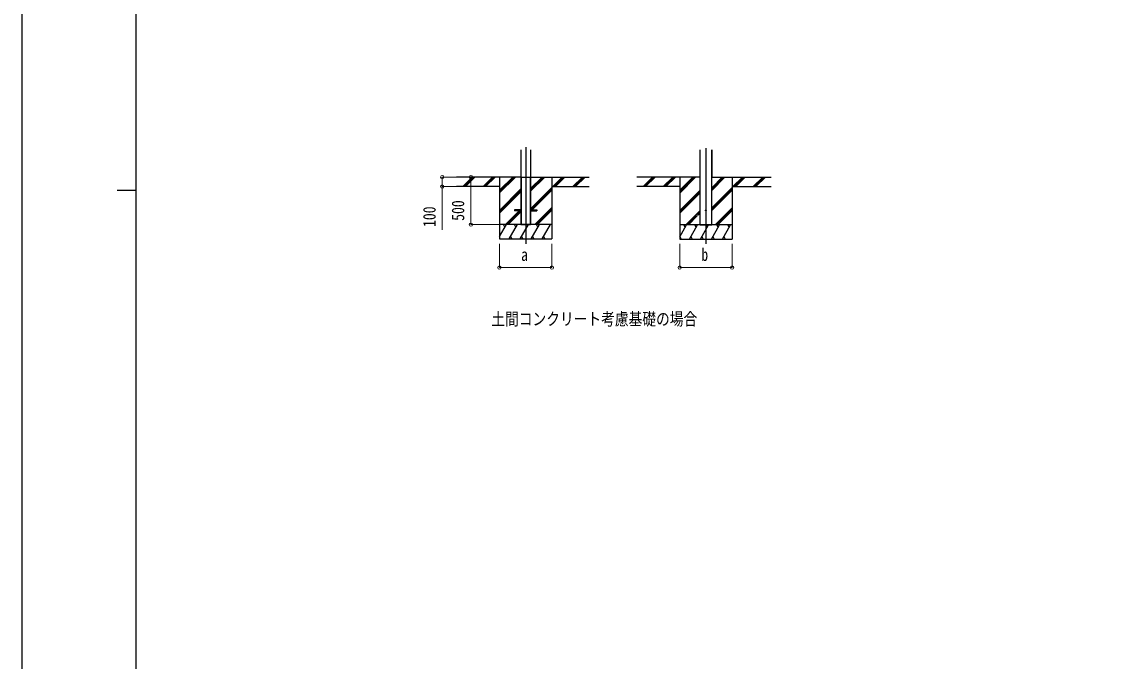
# Model space of a CAD drawing. Units: millimetres, scale not verified. Extents: x -16820 to 16820, y -11880 to 11880.
# Drawn here: x -16820 to -5410, y -4443 to 2267 of the extents above; entities that cross this region are included whole.
import ezdxf
from ezdxf.enums import TextEntityAlignment as Align

# ---------------------------------------------------------------- set-up
doc = ezdxf.new("R2010")
doc.units = ezdxf.units.MM
doc.header["$LTSCALE"] = 40
for name, color, linetype in [('0-2_USER1', 3, 'Continuous'), ('0-3_YKK_11', 7, 'Continuous'), ('0-4_YKK_12', 2, 'Continuous'), ('0-5_YKK_A1', 4, 'Continuous'), ('0-7_YKK_ZWAK', 7, 'Continuous')]:
    doc.layers.add(name, color=color, linetype=linetype)
doc.layers.add('0-6_YKK_D', color=6, linetype='Continuous', lineweight=18)
doc.styles.add('ＭＳ ゴシック', font='')
doc.styles.get('ＭＳ ゴシック').set_extended_font_data('MS Gothic')

msp = doc.modelspace()

# ---------------------------------------------------------------- linework, layer by layer
at = {"layer": '0-3_YKK_11'}
for p, q in [((-9704.16, 922.36), (-9704.16, 637.01)), ((-9702.56, 137.01), (-9702.56, 922.36)), ((-9580.76, 137.01), (-9580.76, 922.36)), ((-9580.36, 922.36), (-9580.36, 637.01)), ((-9703.26, 637.01), (-9702.96, 637.01))]:
    msp.add_line(p, q, dxfattribs=at)
for points in [[(-9702.56, 637.01), (-9702.66, 637.01), (-9702.96, 637.01), (-9702.96, 922.36)], [(-9579.16, 922.36), (-9579.16, 637.01), (-9579.46, 637.01), (-9580.06, 637.01), (-9580.36, 637.01), (-9580.66, 637.01), (-9580.76, 637.01)], [(-9704.16, 637.01), (-9703.86, 637.01), (-9703.26, 637.01)]]:
    msp.add_lwpolyline(points, dxfattribs=at)
at = {"layer": '0-4_YKK_12'}
for p, q in [((-11532.67, 951.85), (-11532.67, -61.99)), ((-9641.66, 940.21), (-9641.66, -62.99))]:
    msp.add_line(p, q, dxfattribs=at)
at = {"layer": '0-5_YKK_A1'}
for p, q in [((-11582.67, 922.36), (-11582.67, 138.01)), ((-11582.67, 922.36), (-11582.67, 138.01)), ((-11482.67, 922.36), (-11482.67, 138.01)), ((-11482.67, 922.36), (-11482.67, 138.01)), ((-11582.67, 638.01), (-12258.62, 638.01)), ((-12191.93, 539.41), (-12093.33, 638.01)), ((-12179.19, 538.01), (-12079.19, 638.01)), ((-12165.05, 538.01), (-12065.05, 638.01)), ((-11979.8, 539.41), (-11881.2, 638.01)), ((-11967.06, 538.01), (-11867.06, 638.01)), ((-11952.92, 538.01), (-11852.92, 638.01)), ((-11807.67, 638.01), (-11807.67, -11.99)), ((-11807.67, 471.13), (-11640.78, 638.01)), ((-11807.67, 485.27), (-11654.93, 638.01)), ((-11807.67, 499.41), (-11669.07, 638.01)), ((-11582.67, 638.01), (-11482.67, 638.01)), ((-11580.17, 638.01), (-11580.17, 138.01)), ((-11578.67, 638.01), (-11578.67, 138.01)), ((-11486.67, 638.01), (-11486.67, 138.01)), ((-11485.17, 638.01), (-11485.17, 138.01)), ((-11482.67, 487.76), (-11332.42, 638.01)), ((-11482.67, 501.9), (-11346.56, 638.01)), ((-11482.67, 516.04), (-11360.7, 638.01)), ((-11482.67, 638.01), (-10867.05, 638.01)), ((-11257.67, 638.01), (-11257.67, -11.99)), ((-11248.57, 538.01), (-11148.57, 638.01)), ((-11234.43, 538.01), (-11134.43, 638.01)), ((-11220.28, 538.01), (-11120.28, 638.01)), ((-11036.44, 538.01), (-10936.44, 638.01)), ((-11022.29, 538.01), (-10922.29, 638.01)), ((-11008.15, 538.01), (-10908.15, 638.01)), ((-9702.56, 637.01), (-10367.62, 637.01)), ((-10300.93, 538.41), (-10202.33, 637.01)), ((-10288.19, 537.01), (-10188.19, 637.01)), ((-10274.05, 537.01), (-10174.05, 637.01)), ((-10088.8, 538.41), (-9990.2, 637.01)), ((-10076.06, 537.01), (-9976.06, 637.01)), ((-10061.92, 537.01), (-9961.91, 637.01)), ((-9916.66, 637.01), (-9916.66, -12.99)), ((-9916.66, 470.13), (-9749.78, 637.01)), ((-9916.66, 484.27), (-9763.93, 637.01)), ((-9916.66, 498.41), (-9778.07, 637.01)), ((-9580.76, 497.66), (-9441.41, 637.01)), ((-9580.76, 511.8), (-9455.56, 637.01)), ((-9580.76, 525.94), (-9469.7, 637.01)), ((-9580.76, 637.01), (-8958.46, 637.01)), ((-9366.66, 637.01), (-9366.66, -12.99)), ((-9357.57, 537.01), (-9257.57, 637.01)), ((-9343.43, 537.01), (-9243.43, 637.01)), ((-9329.28, 537.01), (-9229.28, 637.01)), ((-9145.44, 537.01), (-9045.43, 637.01)), ((-9131.29, 537.01), (-9031.29, 637.01)), ((-9117.15, 537.01), (-9017.15, 637.01)), ((-11807.67, 538.01), (-12258.62, 538.01)), ((-11807.67, 287.28), (-11582.67, 512.28)), ((-11807.67, 273.14), (-11582.67, 498.14)), ((-11807.67, 259), (-11582.67, 483.99)), ((-11482.67, 303.91), (-11257.67, 528.91)), ((-11479.93, 292.51), (-11257.67, 514.77)), ((-11465.79, 292.51), (-11257.67, 500.63)), ((-11257.67, 538.01), (-10867.05, 538.01)), ((-9916.66, 537.01), (-10367.62, 537.01)), ((-9916.66, 286.28), (-9702.56, 500.38)), ((-9916.66, 272.14), (-9702.56, 486.24)), ((-9916.66, 258), (-9702.56, 472.09)), ((-9580.76, 313.81), (-9366.66, 527.91)), ((-9580.76, 299.67), (-9366.66, 513.77)), ((-9580.76, 285.53), (-9366.66, 499.63)), ((-9366.66, 537.01), (-8958.46, 537.01)), ((-11744.81, 138.01), (-11599.31, 283.51)), ((-11730.66, 138.01), (-11585.16, 283.51)), ((-11716.52, 138.01), (-11582.67, 271.86)), ((-11582.67, 292.51), (-11650.17, 292.51)), ((-11650.17, 292.51), (-11650.17, 283.51)), ((-11582.67, 283.51), (-11650.17, 283.51)), ((-11590.31, 292.51), (-11582.67, 300.15)), ((-11482.67, 292.51), (-11415.17, 292.51)), ((-11482.67, 275.63), (-11474.79, 283.51)), ((-11482.67, 283.51), (-11415.17, 283.51)), ((-11436.44, 138.01), (-11257.67, 316.78)), ((-11422.3, 138.01), (-11257.67, 302.64)), ((-11415.17, 292.51), (-11415.17, 283.51)), ((-11408.16, 138.01), (-11257.67, 288.5)), ((-9853.81, 137.01), (-9702.56, 288.25)), ((-9839.66, 137.01), (-9741.66, 235.01)), ((-9825.52, 137.01), (-9730.02, 232.51)), ((-9735.16, 241.51), (-9702.56, 274.11)), ((-9721.02, 241.51), (-9702.56, 259.96)), ((-9545.44, 137.01), (-9366.66, 315.78)), ((-9531.3, 137.01), (-9366.66, 301.64)), ((-9517.15, 137.01), (-9366.66, 287.5)), ((-11257.67, 138.01), (-11807.67, 138.01)), ((-11807.67, 12.56), (-11735.24, 138.01)), ((-11750.24, 112.02), (-11765.24, 138.01)), ((-11706.37, -11.99), (-11619.77, 138.01)), ((-11634.77, 112.03), (-11649.77, 138.01)), ((-11590.9, -11.99), (-11504.3, 138.01)), ((-11582.67, 138.01), (-11482.67, 138.01)), ((-11519.3, 112.02), (-11534.3, 138.01)), ((-11475.43, -11.99), (-11388.83, 138.01)), ((-11403.83, 112.03), (-11418.83, 138.01)), ((-11359.96, -11.99), (-11273.36, 138.01)), ((-9366.66, 137.01), (-9916.66, 137.01)), ((-9916.66, 11.56), (-9844.24, 137.01)), ((-9859.24, 111.02), (-9874.24, 137.01)), ((-9815.37, -12.99), (-9728.77, 137.01)), ((-9743.77, 111.03), (-9758.77, 137.01)), ((-9702.56, 137.01), (-9580.76, 137.01)), ((-9699.9, -12.99), (-9613.3, 137.01)), ((-9628.3, 111.02), (-9643.3, 137.01)), ((-9584.43, -12.99), (-9497.83, 137.01)), ((-9512.83, 111.03), (-9527.83, 137.01)), ((-9468.96, -12.99), (-9382.36, 137.01)), ((-9397.36, 111.03), (-9412.36, 137.01)), ((-11691.37, 13.99), (-11676.37, -11.99)), ((-11575.9, 13.99), (-11560.9, -11.99)), ((-11460.43, 13.99), (-11445.43, -11.99)), ((-11344.96, 13.99), (-11329.96, -11.99)), ((-9915.84, 12.99), (-9900.84, -12.99)), ((-9800.37, 12.99), (-9785.37, -12.99)), ((-9684.9, 12.99), (-9669.9, -12.99)), ((-9569.43, 12.99), (-9554.43, -12.99)), ((-9453.96, 12.99), (-9438.96, -12.99)), ((-11807.67, -11.99), (-11257.67, -11.99)), ((-9916.66, -12.99), (-9366.66, -12.99))]:
    msp.add_line(p, q, dxfattribs=at)
msp.add_circle((-9641.66, 287.01), 5, dxfattribs=at)
at = {"layer": '0-6_YKK_D'}
for p, q in [((-12193, 638.01), (-12408.67, 638.01)), ((-12033.72, 638.01), (-12108.67, 638.01)), ((-12107.67, 638.01), (-12107.67, 138.01)), ((-12193, 538.01), (-12408.67, 538.01)), ((-11808.67, 138.01), (-12108.67, 138.01)), ((-11807.67, -61.99), (-11807.67, -312.99)), ((-11257.67, -61.99), (-11257.67, -312.99)), ((-9916.66, -62.99), (-9916.66, -312.99)), ((-9366.66, -62.99), (-9366.66, -312.99)), ((-11807.67, -311.99), (-11257.67, -311.99)), ((-9916.66, -311.99), (-9366.66, -311.99))]:
    msp.add_line(p, q, dxfattribs=at)
msp.add_lwpolyline([(-12407.67, 638.01), (-12407.67, 538.01), (-12407.67, 83.61)], dxfattribs=at)
for centre in [(-12407.67, 638.01), (-12107.67, 638.01), (-12407.67, 538.01), (-12107.67, 138.01), (-11807.67, -311.99), (-11257.67, -311.99), (-9916.66, -311.99), (-9366.66, -311.99)]:
    msp.add_circle(centre, 17, dxfattribs=at)
at = {"layer": '0-7_YKK_ZWAK'}
for p, q in [((-15619.92, -10100), (-15619.92, 11100)), ((-15819.92, 500), (-15619.92, 500))]:
    msp.add_line(p, q, dxfattribs=at)
msp.add_lwpolyline([(-16820, -11880), (16820, -11880), (16820, 11880), (-16820, 11880)], close=True, dxfattribs=at)

# ---------------------------------------------------------------- texts
at = {"layer": '0-2_USER1', "style": 'ＭＳ ゴシック', "width": 0.8}
msp.add_text('土間コンクリート考慮基礎の場合', height=132, dxfattribs=at).set_placement((-11893.22, -957.09), align=Align.BOTTOM_LEFT)
at = {"layer": '0-6_YKK_D', "style": 'ＭＳ ゴシック', "width": 0.8}
for s, p in [('500', (-12137.67, 178.15)), ('100', (-12437.67, 113.61))]:
    msp.add_text(s, height=132, rotation=90, dxfattribs=at).set_placement(p, align=Align.BOTTOM_LEFT)
for s, p in [('b', (-9689.66, -281.99)), ('a', (-11580.67, -281.99))]:
    msp.add_text(s, height=132, dxfattribs=at).set_placement(p, align=Align.BOTTOM_LEFT)

doc.saveas('drawing.dxf')
